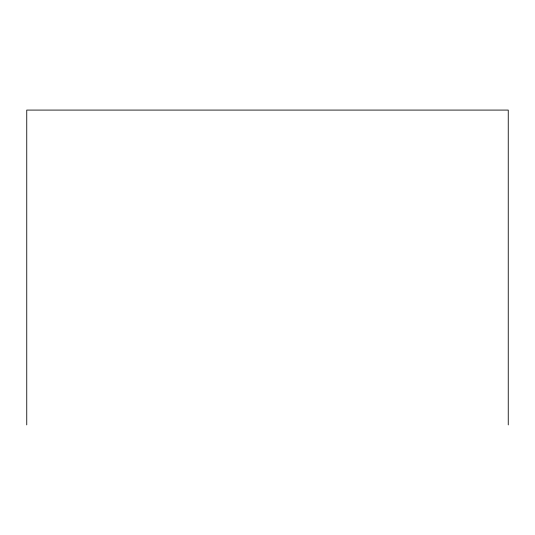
<?xml version="1.0" encoding="UTF-8"?>
<svg xmlns="http://www.w3.org/2000/svg" width="535" height="535" viewBox="0 0 535 535"><rect width="100%" height="100%" fill="white"/><g stroke="black" fill="none" stroke-linecap="round" stroke-linejoin="round"><path stroke-width="0.8" d="M508.25 424.917L508.25 110.083L26.75 110.083L26.75 424.917"/></g></svg>
